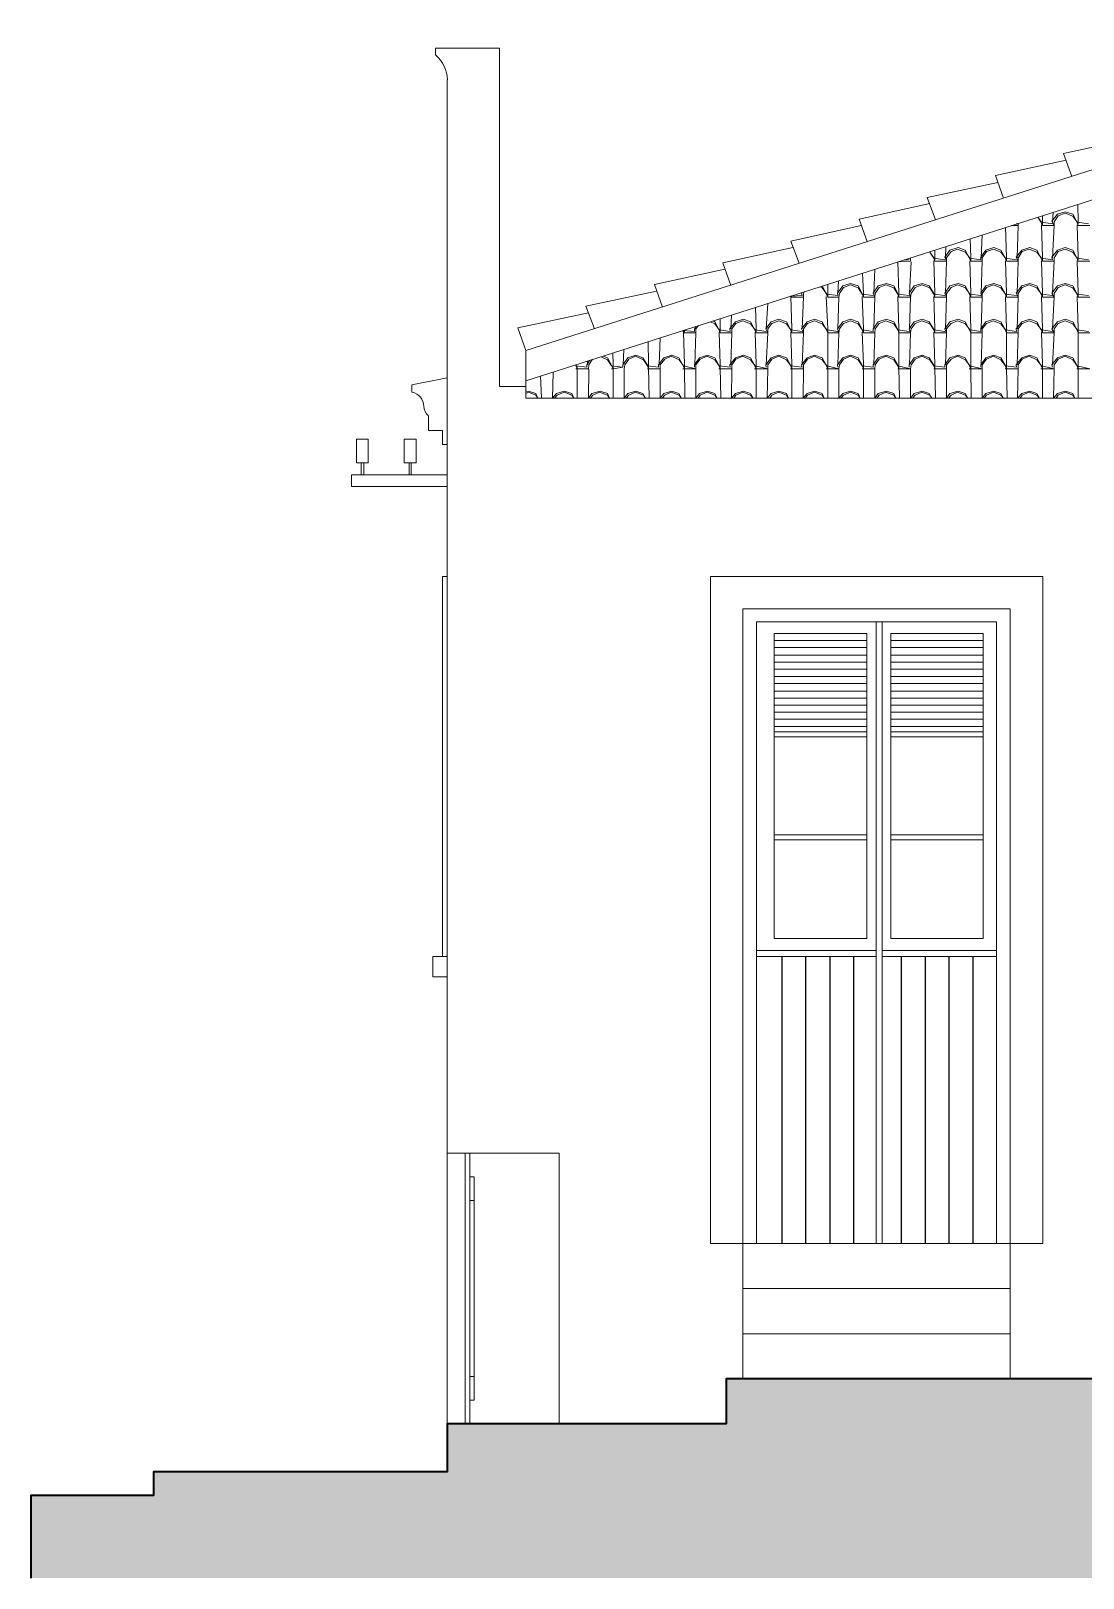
# Model space of a CAD drawing. Header units: millimetres. Extents: x -1532 to 6546, y -13476 to -9317.
# Drawn here: x -1532 to 1296, y -13476 to -9317 of the extents above; entities that cross this region are included whole.
import ezdxf

# ---------------------------------------------------------------- set-up
doc = ezdxf.new("R2010")
doc.units = ezdxf.units.MM
for name, color, linetype, lineweight in [('A-ALV-___-___-EXI', 250, 'Continuous', 25), ('A-BAS-___-___-EXI', 250, 'Continuous', 35), ('A-COB-___-___-EXI', 250, 'Continuous', 25), ('A-ESC-___-___-EXI', 250, 'Continuous', 25), ('A-POR-___-___-EXI', 250, 'Continuous', 25)]:
    doc.layers.add(name, color=color, linetype=linetype, lineweight=lineweight)

msp = doc.modelspace()

# ---------------------------------------------------------------- hatches: boundary and pattern name
at = {"layer": 'A-BAS-___-___-EXI', "true_color": 0xcb9898}
msp.add_hatch(color=253, dxfattribs=at).paths.add_polyline_path([(-1532.5, -13475.9), (6545.8, -13475.9), (6545.8, -12940.5), (336.7, -12940.5), (336.7, -13061.4), (-413.9, -13061.4), (-413.9, -13190.3), (-1202.6, -13190.3), (-1202.6, -13254.1), (-1532.5, -13254.1)])

# ---------------------------------------------------------------- linework, layer by layer
at = {"layer": 'A-ALV-___-___-EXI', "color": 18, "lineweight": 9}
for p, q in [((-413.9, -12333.8), (-413.9, -9449.1)), ((-340.6, -12933.8), (-340.6, -12461.4))]:
    msp.add_line(p, q, dxfattribs=at)
at = {"layer": 'A-ALV-___-___-EXI', "color": 18, "lineweight": 9, "flags": 128}
for points in [[(-202.2, -10273.1), (-272.8, -10273.1), (-272.8, -9363.6), (-413.9, -9363.6), (-445.2, -9363.6), (-445.2, -9382.6), (-445.2, -9363.6), (-413.9, -9363.6)], [(-413.9, -10783.5), (-426.1, -10783.5), (-426.1, -11805.7)], [(-413.9, -11860), (-451.9, -11860), (-451.9, -11805.7), (-413.9, -11805.7)], [(-413.9, -13061.4), (-413.9, -12333.8), (-112.6, -12333.8), (-112.6, -13061.4)], [(-352.8, -13061.4), (-352.8, -12333.8), (-365.1, -12333.8), (-365.1, -13061.4)], [(-352.8, -12461.4), (-340.6, -12461.4), (-340.6, -12397.6), (-352.8, -12397.6)], [(-352.8, -12997.6), (-340.6, -12997.6), (-340.6, -12933.8), (-352.8, -12933.8)]]:
    msp.add_lwpolyline(points, dxfattribs=at)
for points in [[(-413.9, -9975.8), (-413.9, -10155)], [(-509, -10288.1), (-509, -10269.1), (-413.9, -10250), (-509, -10269.1)], [(-464.2, -10391.2), (-426.1, -10391.2), (-426.1, -10429.2), (-413.9, -10429.2), (-426.1, -10429.2), (-426.1, -10391.2), (-464.2, -10391.2), (-464.2, -10353.2)], [(-625.7, -10414.3), (-656.9, -10414.3), (-625.7, -10414.3), (-625.7, -10478.1), (-656.9, -10478.1), (-656.9, -10414.3), (-656.9, -10478.1), (-625.7, -10478.1)], [(-496.7, -10414.3), (-496.7, -10478.1), (-529.3, -10478.1), (-529.3, -10414.3), (-496.7, -10414.3), (-529.3, -10414.3), (-529.3, -10478.1), (-496.7, -10478.1)], [(-644.7, -10510.7), (-644.7, -10478.1)], [(-637.9, -10510.7), (-637.9, -10478.1)], [(-515.7, -10510.7), (-515.7, -10478.1)], [(-510.3, -10510.7), (-510.3, -10478.1)], [(-670.5, -10510.7), (-413.9, -10510.7), (-670.5, -10510.7), (-670.5, -10541.9), (-413.9, -10541.9), (-670.5, -10541.9)]]:
    msp.add_lwpolyline(points, close=True, dxfattribs=at)
at = {"layer": 'A-ALV-___-___-EXI', "color": 18, "lineweight": 9}
for points in [[(-444.7, -9382.1), (-425, -9398.7), (-413.3, -9422.9), (-412.6, -9448.7), (-413.3, -9422.9), (-425, -9398.7), (-444.7, -9382.1)], [(-508.3, -10288.7), (-489.8, -10291.9), (-476.3, -10308), (-476.4, -10326.8), (-476.3, -10308), (-489.8, -10291.9), (-508.3, -10288.7)], [(-463.6, -10352.3), (-471.5, -10345.8), (-476.2, -10336.2), (-476.4, -10325.9), (-476.2, -10336.2), (-471.5, -10345.8), (-463.6, -10352.3)]]:
    msp.add_open_spline(points, degree=3, knots=[0, 0, 0, 0, 1, 1, 1, 2, 2, 2, 2], dxfattribs=at)
at = {"layer": 'A-BAS-___-___-EXI'}
msp.add_lwpolyline([(6545.8, -13475.9), (6545.8, -12940.5), (336.7, -12940.5), (336.7, -13061.4), (-413.9, -13061.4), (-413.9, -13190.3), (-1202.6, -13190.3), (-1202.6, -13254.1), (-1532.5, -13254.1), (-1532.5, -13475.9)], dxfattribs=at)
at = {"layer": 'A-COB-___-___-EXI', "color": 18, "lineweight": 9}
for p, q in [((1213.7, -9830.6), (1215, -9804.8)), ((1118.6, -9927), (1121.4, -9841.4)), ((925.9, -9927), (927.2, -9897.1)), ((1022.3, -9927), (1025, -9865.9)), ((814.6, -9932.4), (828.2, -9932.4)), ((829.5, -10022), (833.6, -9937.8)), ((733.1, -10022), (735.8, -9958.2)), ((636.7, -10022), (638.1, -9989.4)), ((444, -10118.4), (448.1, -10050.5)), ((349, -10118.4), (350.3, -10081.7)), ((156.2, -10214.8), (158.9, -10142.8)), ((59.8, -10214.8), (61.2, -10174)), ((-67.8, -10225.6), (-63.7, -10225.6)), ((-36.6, -10214.8), (-36.6, -10205.3)), ((28.6, -10225.6), (32.7, -10225.6)), ((125, -10225.6), (127.7, -10225.6)), ((220, -10225.6), (224.1, -10225.6)), ((316.4, -10225.6), (320.5, -10225.6)), ((412.8, -10225.6), (416.8, -10225.6)), ((509.1, -10225.6), (513.2, -10225.6)), ((605.5, -10225.6), (609.6, -10225.6)), ((701.9, -10225.6), (706, -10225.6)), ((798.3, -10225.6), (801, -10225.6)), ((894.7, -10225.6), (897.4, -10225.6)), ((989.7, -10225.6), (993.8, -10225.6)), ((1086.1, -10225.6), (1090.1, -10225.6)), ((1182.4, -10225.6), (1186.5, -10225.6)), ((1278.8, -10225.6), (1282.9, -10225.6)), ((-160.1, -10304.3), (-162.8, -10244.6))]:
    msp.add_line(p, q, dxfattribs=at)
at = {"layer": 'A-COB-___-___-EXI', "color": 18, "lineweight": 9, "flags": 128}
for points in [[(-33.8, -10074.9), (-223.9, -10115.7), (-202.2, -10176.7), (2288.8, -9381.3), (3814.6, -9381.3), (3813.2, -9317.5), (3620.5, -9333.8)], [(-202.2, -10176.7), (-202.2, -10258.2), (2301, -9458.6), (3802.4, -9458.6), (6305.5, -10258.2)], [(1265.3, -9708.4), (1243.5, -9647.3), (1433.6, -9605.3)], [(1082, -9766.8), (1060.3, -9705.7), (1250.3, -9665)], [(898.7, -9825.2), (877, -9765.4), (1067.1, -9724.7)], [(715.5, -9883.5), (693.8, -9823.8), (883.8, -9781.7)], [(1310.1, -9836), (1280.2, -9831.9), (1268, -9815.7), (1247.6, -9807.5), (1228.6, -9814.3), (1217.7, -9830.6), (1217.7, -9840.1), (1212.3, -9829.2), (1227.2, -9810.2), (1247.6, -9803.4), (1268, -9810.2), (1278.8, -9830.6), (1282.9, -9840.1), (1314.1, -9840.1)], [(1282.9, -9836), (1282.9, -9829.2), (1281.5, -9784.4)], [(532.2, -9941.9), (510.5, -9882.2), (699.2, -9840.1)], [(1090.1, -9936.5), (1090.1, -9932.4), (1090.1, -9925.6), (1087.4, -9845.5)], [(1103.7, -9840.1), (1121.4, -9840.1), (1121.4, -9834.7), (1115.9, -9836)], [(1213.7, -9836), (1183.8, -9831.9), (1174.3, -9818.4), (1182.4, -9830.6), (1186.5, -9840.1), (1217.7, -9840.1), (1213.7, -9927)], [(1186.5, -9936.5), (1186.5, -9932.4), (1186.5, -9925.6), (1183.8, -9838.7)], [(1186.5, -9840.1), (1186.5, -9836), (1186.5, -9829.2), (1186.5, -9814.3)], [(1282.9, -9932.4), (1282.9, -9925.6), (1280.2, -9838.7), (1282.9, -9840.1)], [(993.8, -9936.5), (993.8, -9932.4), (993.8, -9925.6), (992.4, -9876.7)], [(349, -10001.6), (327.2, -9940.5), (515.9, -9899.8)], [(801, -10032.9), (801, -10028.8), (801, -10022), (798.3, -9937.8), (832.2, -9936.5), (832.2, -9927)], [(924.5, -9932.4), (894.7, -9928.3), (883.8, -9912), (894.7, -9927), (897.4, -9936.5), (928.6, -9936.5), (924.5, -9925.6), (938.1, -9906.6), (959.8, -9899.8), (978.8, -9906.6), (989.7, -9927), (993.8, -9936.5), (1025, -9936.5), (1022.3, -10022)], [(897.4, -10028.8), (897.4, -10022), (894.7, -9935.1), (897.4, -9936.5)], [(897.4, -9932.4), (897.4, -9925.6), (897.4, -9906.6)], [(1213.7, -10022), (1217.7, -9936.5), (1186.5, -9936.5), (1182.4, -9927), (1171.6, -9906.6), (1152.6, -9899.8), (1130.9, -9906.6), (1115.9, -9925.6), (1121.4, -9936.5), (1090.1, -9936.5), (1086.1, -9927), (1075.2, -9906.6), (1056.2, -9899.8), (1034.5, -9906.6), (1020.9, -9925.6), (1020.9, -9932.4), (991, -9928.3), (980.2, -9912), (958.5, -9903.9), (940.8, -9910.7), (928.6, -9927), (928.6, -9936.5), (925.9, -10022)], [(993.8, -10032.9), (993.8, -10028.8), (993.8, -10022), (991, -9935.1)], [(1117.3, -9932.4), (1087.4, -9928.3), (1075.2, -9912), (1054.8, -9903.9), (1035.8, -9910.7), (1025, -9927), (1025, -9936.5)], [(1090.1, -10032.9), (1090.1, -10028.8), (1090.1, -10022), (1087.4, -9935.1)], [(1314.1, -9936.5), (1282.9, -9936.5), (1278.8, -9927), (1268, -9906.6), (1247.6, -9899.8), (1227.2, -9906.6), (1212.3, -9925.6), (1213.7, -9932.4), (1183.8, -9928.3), (1171.6, -9912), (1151.2, -9903.9), (1132.2, -9910.7), (1121.4, -9927), (1121.4, -9936.5), (1118.6, -10022)], [(1186.5, -10032.9), (1186.5, -10028.8), (1186.5, -10022), (1183.8, -9935.1)], [(1310.1, -9932.4), (1280.2, -9928.3), (1268, -9912), (1247.6, -9903.9), (1228.6, -9910.7), (1217.7, -9927), (1217.7, -9936.5)], [(1282.9, -10032.9), (1282.9, -10028.8), (1282.9, -10022), (1280.2, -9935.1), (1282.9, -9936.5)], [(165.7, -10060), (144, -9998.9), (332.7, -9958.2)], [(706, -10032.9), (706, -10028.8), (706, -10022), (703.3, -9969.1)], [(-17.6, -10118.4), (-40.6, -10057.3), (149.4, -10016.6)], [(540.4, -10020.6), (539, -10022), (540.4, -10028.8), (509.1, -10030.1), (513.2, -10032.9), (544.4, -10032.9)], [(547.2, -10017.9), (544.4, -10023.3), (544.4, -10032.9), (540.4, -10118.4)], [(1022.3, -10118.4), (1025, -10032.9), (993.8, -10032.9), (989.7, -10023.3), (978.8, -10003), (959.8, -9996.2), (938.1, -10003), (924.5, -10022), (928.6, -10032.9), (897.4, -10032.9), (894.7, -10023.3), (882.4, -10003), (863.4, -9996.2), (841.7, -10003), (828.2, -10022), (832.2, -10032.9), (801, -10032.9), (798.3, -10023.3), (787.4, -10003), (767.1, -9996.2), (745.3, -10003), (731.8, -10022), (735.8, -10032.9), (706, -10032.9), (701.9, -10023.3), (691, -10003), (670.7, -9996.2), (650.3, -10003), (635.4, -10022), (636.7, -10028.8), (606.9, -10024.7), (594.7, -10008.4), (589.2, -10005.7)], [(594.7, -10003), (605.5, -10023.3), (609.6, -10032.9), (639.5, -10032.9), (636.7, -10118.4)], [(609.6, -10032.9), (609.6, -10028.8), (609.6, -10022), (609.6, -9998.9)], [(731.8, -10028.8), (701.9, -10024.7), (691, -10008.4), (670.7, -10000.3), (651.7, -10007.1), (640.8, -10023.3), (639.5, -10032.9)], [(828.2, -10028.8), (798.3, -10024.7), (787.4, -10008.4), (765.7, -10000.3), (748.1, -10007.1), (737.2, -10023.3), (735.8, -10032.9), (733.1, -10118.4)], [(924.5, -10028.8), (894.7, -10024.7), (883.8, -10008.4), (862.1, -10000.3), (844.4, -10007.1), (833.6, -10023.3), (832.2, -10032.9), (829.5, -10118.4)], [(1020.9, -10028.8), (991, -10024.7), (980.2, -10008.4), (958.5, -10000.3), (940.8, -10007.1), (928.6, -10023.3), (928.6, -10032.9), (925.9, -10118.4)], [(1117.3, -10028.8), (1087.4, -10024.7), (1075.2, -10008.4), (1054.8, -10000.3), (1035.8, -10007.1), (1025, -10023.3), (1025, -10032.9), (1020.9, -10022), (1034.5, -10003), (1056.2, -9996.2), (1075.2, -10003), (1086.1, -10023.3), (1090.1, -10032.9), (1121.4, -10032.9), (1115.9, -10022), (1130.9, -10003), (1152.6, -9996.2), (1171.6, -10003), (1182.4, -10023.3), (1186.5, -10032.9), (1217.7, -10032.9), (1212.3, -10022), (1227.2, -10003), (1247.6, -9996.2), (1268, -10003), (1278.8, -10023.3), (1282.9, -10032.9), (1314.1, -10032.9)], [(1213.7, -10028.8), (1183.8, -10024.7), (1171.6, -10008.4), (1151.2, -10000.3), (1132.2, -10007.1), (1121.4, -10023.3), (1121.4, -10032.9), (1118.6, -10118.4)], [(1310.1, -10028.8), (1280.2, -10024.7), (1268, -10008.4), (1247.6, -10000.3), (1228.6, -10007.1), (1217.7, -10023.3), (1217.7, -10032.9), (1213.7, -10118.4)], [(416.8, -10304.3), (416.8, -10221.5), (416.8, -10213.4), (414.1, -10127.9), (416.8, -10125.2), (416.8, -10118.4), (415.5, -10060)], [(513.2, -10304.3), (513.2, -10221.5), (513.2, -10213.4), (510.5, -10127.9), (513.2, -10125.2), (513.2, -10118.4), (510.5, -10031.5), (513.2, -10032.9)], [(609.6, -10304.3), (609.6, -10221.5), (609.6, -10213.4), (609.6, -10129.2), (609.6, -10125.2), (609.6, -10118.4), (605.5, -10031.5)], [(706, -10304.3), (706, -10221.5), (706, -10213.4), (701.9, -10127.9), (706, -10125.2), (706, -10118.4), (701.9, -10031.5)], [(802.4, -10304.3), (801, -10221.5), (801, -10213.4), (801, -10129.2), (801, -10125.2), (801, -10118.4), (798.3, -10031.5)], [(898.7, -10304.3), (897.4, -10221.5), (897.4, -10213.4), (894.7, -10127.9), (897.4, -10125.2), (897.4, -10118.4), (894.7, -10031.5), (897.4, -10032.9)], [(995.1, -10304.3), (993.8, -10221.5), (993.8, -10213.4), (993.8, -10129.2), (993.8, -10125.2), (993.8, -10118.4), (991, -10031.5)], [(1091.5, -10304.3), (1090.1, -10221.5), (1090.1, -10213.4), (1090.1, -10129.2), (1090.1, -10125.2), (1090.1, -10118.4), (1087.4, -10031.5)], [(1186.5, -10304.3), (1186.5, -10221.5), (1186.5, -10213.4), (1183.8, -10127.9), (1186.5, -10125.2), (1186.5, -10118.4), (1183.8, -10031.5)], [(1282.9, -10304.3), (1282.9, -10221.5), (1282.9, -10213.4), (1282.9, -10129.2), (1282.9, -10125.2), (1282.9, -10118.4), (1280.2, -10031.5)], [(444, -10214.8), (448.1, -10129.2), (416.8, -10129.2), (412.8, -10119.7), (401.9, -10099.4), (382.9, -10092.6), (361.2, -10099.4), (346.3, -10118.4), (347.6, -10125.2), (317.7, -10121.1), (305.5, -10104.8), (294.7, -10099.4)], [(301.5, -10096.7), (305.5, -10099.4), (316.4, -10119.7), (320.5, -10129.2), (351.7, -10129.2), (349, -10214.8)], [(321.8, -10304.3), (320.5, -10221.5), (320.5, -10213.4), (317.7, -10127.9), (320.5, -10125.2), (320.5, -10118.4), (320.5, -10091.2)], [(444, -10125.2), (414.1, -10121.1), (401.9, -10104.8), (381.5, -10096.7), (362.5, -10103.4), (351.7, -10118.4), (351.7, -10129.2)], [(540.4, -10125.2), (510.5, -10121.1), (498.3, -10104.8), (477.9, -10096.7), (458.9, -10103.4), (448.1, -10118.4), (448.1, -10129.2), (442.6, -10118.4), (457.6, -10099.4), (477.9, -10092.6), (498.3, -10099.4), (509.1, -10119.7), (513.2, -10129.2), (544.4, -10129.2), (540.4, -10214.8)], [(636.7, -10125.2), (606.9, -10121.1), (594.7, -10104.8), (574.3, -10096.7), (555.3, -10103.4), (544.4, -10118.4), (544.4, -10129.2), (539, -10118.4), (553.9, -10099.4), (574.3, -10092.6), (594.7, -10099.4), (605.5, -10119.7), (609.6, -10129.2), (639.5, -10129.2), (636.7, -10214.8)], [(1022.3, -10214.8), (1025, -10129.2), (993.8, -10129.2), (989.7, -10119.7), (978.8, -10099.4), (959.8, -10092.6), (938.1, -10099.4), (924.5, -10118.4), (928.6, -10129.2), (897.4, -10129.2), (894.7, -10119.7), (882.4, -10099.4), (863.4, -10092.6), (841.7, -10099.4), (828.2, -10118.4), (832.2, -10129.2), (801, -10129.2), (798.3, -10119.7), (787.4, -10099.4), (767.1, -10092.6), (745.3, -10099.4), (731.8, -10118.4), (731.8, -10125.2), (701.9, -10121.1), (691, -10104.8), (670.7, -10096.7), (651.7, -10103.4), (640.8, -10118.4), (639.5, -10129.2), (635.4, -10118.4), (650.3, -10099.4), (670.7, -10092.6), (691, -10099.4), (701.9, -10119.7), (706, -10129.2), (735.8, -10129.2), (733.1, -10214.8)], [(828.2, -10125.2), (798.3, -10121.1), (787.4, -10104.8), (765.7, -10096.7), (748.1, -10103.4), (737.2, -10118.4), (735.8, -10129.2)], [(924.5, -10125.2), (894.7, -10121.1), (883.8, -10104.8), (862.1, -10096.7), (844.4, -10103.4), (833.6, -10118.4), (832.2, -10129.2), (829.5, -10214.8)], [(1118.6, -10214.8), (1121.4, -10129.2), (1090.1, -10129.2), (1086.1, -10119.7), (1075.2, -10099.4), (1056.2, -10092.6), (1034.5, -10099.4), (1020.9, -10118.4), (1020.9, -10125.2), (991, -10121.1), (980.2, -10104.8), (958.5, -10096.7), (940.8, -10103.4), (928.6, -10118.4), (928.6, -10129.2), (925.9, -10214.8)], [(1213.7, -10214.8), (1217.7, -10129.2), (1186.5, -10129.2), (1182.4, -10119.7), (1171.6, -10099.4), (1152.6, -10092.6), (1130.9, -10099.4), (1115.9, -10118.4), (1117.3, -10125.2), (1087.4, -10121.1), (1075.2, -10104.8), (1054.8, -10096.7), (1035.8, -10103.4), (1025, -10118.4), (1025, -10129.2)], [(1213.7, -10125.2), (1183.8, -10121.1), (1171.6, -10104.8), (1151.2, -10096.7), (1132.2, -10103.4), (1121.4, -10118.4), (1121.4, -10129.2)], [(1310.1, -10125.2), (1280.2, -10121.1), (1268, -10104.8), (1247.6, -10096.7), (1228.6, -10103.4), (1217.7, -10118.4), (1217.7, -10129.2), (1212.3, -10118.4), (1227.2, -10099.4), (1247.6, -10092.6), (1268, -10099.4), (1278.8, -10119.7), (1282.9, -10129.2), (1314.1, -10129.2)], [(252.6, -10118.4), (255.3, -10111.6), (251.2, -10118.4), (251.2, -10125.2), (220, -10122.4), (224.1, -10129.2), (255.3, -10129.2), (252.6, -10214.8)], [(224.1, -10125.2), (224.1, -10121.1), (224.1, -10125.2), (221.4, -10127.9), (224.1, -10213.4), (224.1, -10221.5), (225.4, -10304.3)], [(262.1, -10108.9), (255.3, -10118.4), (255.3, -10129.2)], [(32.7, -10304.3), (32.7, -10221.5), (32.7, -10213.4), (31.3, -10183.5)], [(129.1, -10304.3), (127.7, -10221.5), (127.7, -10213.4), (126.3, -10152.3)], [(-23, -10199.8), (-32.5, -10214.8), (-33.8, -10225.6), (-63.7, -10225.6), (-67.8, -10216.1), (-63.7, -10221.5), (-63.7, -10304.3)], [(-29.8, -10202.5), (-37.9, -10214.8), (-37.9, -10221.5), (-67.8, -10217.5), (-67.8, -10214.8)], [(-32.5, -10227), (-33.8, -10304.3), (-24.3, -10292.1), (-2.6, -10285.3), (17.7, -10292.1), (23.2, -10304.3), (17.7, -10296.2), (-4, -10288.1), (-21.6, -10296.2), (-28.4, -10304.3)], [(58.5, -10221.5), (28.6, -10217.5), (17.7, -10201.2), (0.1, -10193)], [(5.5, -10191.7), (17.7, -10195.7), (28.6, -10216.1), (32.7, -10225.6), (58.5, -10221.5), (58.5, -10214.8), (72, -10195.7), (93.8, -10189), (112.8, -10195.7), (125, -10216.1), (127.7, -10225.6), (158.9, -10225.6)], [(68, -10304.3), (74.8, -10296.2), (92.4, -10288.1), (114.1, -10296.2), (119.6, -10304.3), (112.8, -10292.1), (93.8, -10285.3), (72, -10292.1), (62.5, -10304.3), (62.5, -10225.6), (63.9, -10214.8), (74.8, -10199.8), (92.4, -10191.7), (114.1, -10201.2), (125, -10217.5), (154.8, -10221.5), (154.8, -10214.8), (168.4, -10195.7), (190.1, -10189), (209.1, -10195.7), (220, -10216.1), (224.1, -10225.6), (255.3, -10225.6), (221.4, -10217.5), (210.5, -10201.2), (188.8, -10191.7), (171.1, -10199.8), (158.9, -10214.8), (158.9, -10225.6), (158.9, -10304.3), (168.4, -10292.1), (190.1, -10285.3), (209.1, -10292.1), (215.9, -10304.3), (210.5, -10296.2), (188.8, -10288.1), (171.1, -10296.2), (164.3, -10304.3)], [(251.2, -10221.5), (251.2, -10214.8), (264.8, -10195.7), (286.5, -10189), (305.5, -10195.7), (316.4, -10216.1), (320.5, -10225.6), (351.7, -10225.6)], [(260.7, -10304.3), (266.2, -10296.2), (285.2, -10288.1), (305.5, -10296.2), (312.3, -10304.3), (305.5, -10292.1), (286.5, -10285.3), (264.8, -10292.1), (255.3, -10304.3), (255.3, -10225.6), (255.3, -10214.8), (266.2, -10199.8), (285.2, -10191.7), (305.5, -10201.2), (317.7, -10217.5), (347.6, -10221.5), (346.3, -10214.8), (361.2, -10195.7), (382.9, -10189), (401.9, -10195.7), (412.8, -10216.1), (416.8, -10225.6), (448.1, -10225.6), (414.1, -10217.5), (401.9, -10201.2), (381.5, -10191.7), (362.5, -10199.8), (351.7, -10214.8), (351.7, -10225.6), (350.3, -10304.3), (361.2, -10292.1), (382.9, -10285.3), (401.9, -10292.1), (408.7, -10304.3), (401.9, -10296.2), (381.5, -10288.1), (362.5, -10296.2), (357.1, -10304.3)], [(444, -10221.5), (442.6, -10214.8), (457.6, -10195.7), (477.9, -10189), (498.3, -10195.7), (509.1, -10216.1), (513.2, -10225.6), (544.4, -10225.6)], [(453.5, -10304.3), (458.9, -10296.2), (477.9, -10288.1), (498.3, -10296.2), (503.7, -10304.3), (498.3, -10292.1), (477.9, -10285.3), (457.6, -10292.1), (446.7, -10304.3), (448.1, -10225.6), (448.1, -10214.8), (458.9, -10199.8), (477.9, -10191.7), (498.3, -10201.2), (510.5, -10217.5), (540.4, -10221.5), (539, -10214.8), (553.9, -10195.7), (574.3, -10189), (594.7, -10195.7), (605.5, -10216.1), (609.6, -10225.6), (639.5, -10225.6), (606.9, -10217.5), (594.7, -10201.2), (574.3, -10191.7), (555.3, -10199.8), (544.4, -10214.8), (544.4, -10225.6), (543.1, -10304.3), (553.9, -10292.1), (574.3, -10285.3), (594.7, -10292.1), (600.1, -10304.3), (594.7, -10296.2), (574.3, -10288.1), (555.3, -10296.2), (548.5, -10304.3)], [(636.7, -10221.5), (635.4, -10214.8), (650.3, -10195.7), (670.7, -10189), (691, -10195.7), (701.9, -10216.1), (706, -10225.6), (735.8, -10225.6)], [(644.9, -10304.3), (651.7, -10296.2), (670.7, -10288.1), (691, -10296.2), (696.5, -10304.3), (691, -10292.1), (670.7, -10285.3), (650.3, -10292.1), (639.5, -10304.3), (639.5, -10225.6), (640.8, -10214.8), (651.7, -10199.8), (670.7, -10191.7), (691, -10201.2), (701.9, -10217.5), (731.8, -10221.5), (731.8, -10214.8), (745.3, -10195.7), (767.1, -10189), (787.4, -10195.7), (798.3, -10216.1), (801, -10225.6), (832.2, -10225.6), (798.3, -10217.5), (787.4, -10201.2), (765.7, -10191.7), (748.1, -10199.8), (737.2, -10214.8), (735.8, -10225.6), (735.8, -10304.3), (745.3, -10292.1), (767.1, -10285.3), (787.4, -10292.1), (792.9, -10304.3), (787.4, -10296.2), (765.7, -10288.1), (748.1, -10296.2), (741.3, -10304.3)], [(828.2, -10221.5), (828.2, -10214.8), (841.7, -10195.7), (863.4, -10189), (882.4, -10195.7), (894.7, -10216.1), (897.4, -10225.6), (928.6, -10225.6)], [(837.7, -10304.3), (844.4, -10296.2), (862.1, -10288.1), (883.8, -10296.2), (889.2, -10304.3), (882.4, -10292.1), (863.4, -10285.3), (841.7, -10292.1), (832.2, -10304.3), (832.2, -10225.6), (833.6, -10214.8), (844.4, -10199.8), (862.1, -10191.7), (883.8, -10201.2), (894.7, -10217.5), (924.5, -10221.5), (924.5, -10214.8), (938.1, -10195.7), (959.8, -10189), (978.8, -10195.7), (989.7, -10216.1), (993.8, -10225.6), (1025, -10225.6), (991, -10217.5), (980.2, -10201.2), (958.5, -10191.7), (940.8, -10199.8), (928.6, -10214.8), (928.6, -10225.6), (928.6, -10304.3), (938.1, -10292.1), (959.8, -10285.3), (978.8, -10292.1), (985.6, -10304.3), (980.2, -10296.2), (958.5, -10288.1), (940.8, -10296.2), (934, -10304.3)], [(1020.9, -10221.5), (1020.9, -10214.8), (1034.5, -10195.7), (1056.2, -10189), (1075.2, -10195.7), (1086.1, -10216.1), (1090.1, -10225.6), (1121.4, -10225.6)], [(1030.4, -10304.3), (1035.8, -10296.2), (1054.8, -10288.1), (1075.2, -10296.2), (1082, -10304.3), (1075.2, -10292.1), (1056.2, -10285.3), (1034.5, -10292.1), (1025, -10304.3), (1025, -10225.6), (1025, -10214.8), (1035.8, -10199.8), (1054.8, -10191.7), (1075.2, -10201.2), (1087.4, -10217.5), (1117.3, -10221.5), (1115.9, -10214.8), (1130.9, -10195.7), (1152.6, -10189), (1171.6, -10195.7), (1182.4, -10216.1), (1186.5, -10225.6), (1217.7, -10225.6), (1183.8, -10217.5), (1171.6, -10201.2), (1151.2, -10191.7), (1132.2, -10199.8), (1121.4, -10214.8), (1121.4, -10225.6), (1120, -10304.3), (1130.9, -10292.1), (1152.6, -10285.3), (1171.6, -10292.1), (1178.4, -10304.3), (1171.6, -10296.2), (1151.2, -10288.1), (1132.2, -10296.2), (1126.8, -10304.3)], [(1213.7, -10221.5), (1212.3, -10214.8), (1227.2, -10195.7), (1247.6, -10189), (1268, -10195.7), (1278.8, -10216.1), (1282.9, -10225.6), (1314.1, -10225.6), (1280.2, -10217.5), (1268, -10201.2), (1247.6, -10191.7), (1228.6, -10199.8), (1217.7, -10214.8), (1217.7, -10225.6), (1216.4, -10304.3), (1227.2, -10292.1), (1247.6, -10285.3), (1268, -10292.1), (1273.4, -10304.3), (1268, -10296.2), (1247.6, -10288.1), (1228.6, -10296.2), (1223.2, -10304.3)], [(-202.2, -10258.2), (-202.2, -10304.3), (1505.5, -10304.3)], [(-128.9, -10235.1), (-130.2, -10304.3), (-119.4, -10292.1), (-99, -10285.3), (-78.6, -10292.1), (-73.2, -10304.3), (-78.6, -10296.2), (-99, -10288.1), (-118, -10296.2), (-124.8, -10304.3)], [(-202.2, -10286.7), (-195.4, -10285.3), (-175, -10292.1), (-169.6, -10304.3), (-175, -10296.2), (-195.4, -10288.1), (-202.2, -10292.1)]]:
    msp.add_lwpolyline(points, dxfattribs=at)
at = {"layer": 'A-ESC-___-___-EXI', "color": 18, "lineweight": 9}
for p, q in [((381.5, -12697.6), (1099.6, -12697.6)), ((381.5, -12819.7), (1099.6, -12819.7))]:
    msp.add_line(p, q, dxfattribs=at)
msp.add_lwpolyline([(1099.6, -12940.5), (1099.6, -12576.7), (381.5, -12576.7), (381.5, -10870.4), (1099.6, -10870.4), (1099.6, -12576.7), (1187.9, -12576.7), (1187.9, -10783.5), (294.7, -10783.5), (294.7, -12576.7), (381.5, -12576.7), (381.5, -12940.5)], dxfattribs=at)
at = {"layer": 'A-POR-___-___-EXI', "color": 18, "lineweight": 9}
for p, q in [((465.7, -10955.9), (714.1, -10955.9)), ((465.7, -10974.9), (714.1, -10974.9)), ((779.3, -10955.9), (1027.7, -10955.9)), ((779.3, -10974.9), (1027.7, -10974.9)), ((465.7, -10995.3), (714.1, -10995.3)), ((465.7, -11014.3), (714.1, -11014.3)), ((779.3, -10995.3), (1027.7, -10995.3)), ((779.3, -11014.3), (1027.7, -11014.3)), ((465.7, -11033.3), (714.1, -11033.3)), ((465.7, -11052.3), (714.1, -11052.3)), ((779.3, -11033.3), (1027.7, -11033.3)), ((779.3, -11052.3), (1027.7, -11052.3)), ((465.7, -11071.3), (714.1, -11071.3)), ((465.7, -11091.7), (714.1, -11091.7)), ((779.3, -11071.3), (1027.7, -11071.3)), ((779.3, -11091.7), (1027.7, -11091.7)), ((465.7, -11110.7), (714.1, -11110.7)), ((465.7, -11129.7), (714.1, -11129.7)), ((779.3, -11110.7), (1027.7, -11110.7)), ((779.3, -11129.7), (1027.7, -11129.7)), ((465.7, -11148.7), (714.1, -11148.7)), ((465.7, -11167.7), (714.1, -11167.7)), ((779.3, -11148.7), (1027.7, -11148.7)), ((779.3, -11167.7), (1027.7, -11167.7)), ((465.7, -11186.7), (714.1, -11186.7)), ((465.7, -11201.6), (714.1, -11201.6)), ((465.7, -11215.2), (714.1, -11215.2)), ((779.3, -11186.7), (1027.7, -11186.7)), ((779.3, -11201.6), (1027.7, -11201.6)), ((779.3, -11215.2), (1027.7, -11215.2)), ((465.7, -11478.6), (714.1, -11478.6)), ((465.7, -11492.1), (714.1, -11492.1)), ((779.3, -11478.6), (1027.7, -11478.6)), ((779.3, -11492.1), (1027.7, -11492.1)), ((418.2, -11805.7), (739.9, -11805.7)), ((739.9, -11789.4), (739.9, -12576.7)), ((756.2, -11789.4), (756.2, -12576.7)), ((756.2, -11805.7), (1063, -11805.7))]:
    msp.add_line(p, q, dxfattribs=at)
at = {"layer": 'A-POR-___-___-EXI', "color": 8, "lineweight": 25}
for p, q in [((486.1, -11805.7), (486.1, -12576.7)), ((549.9, -11805.7), (549.9, -12576.7)), ((615, -11805.7), (615, -12576.7)), ((678.8, -11805.7), (678.8, -12576.7)), ((806.4, -11805.7), (806.4, -12576.7)), ((871.6, -11805.7), (871.6, -12576.7)), ((935.4, -11805.7), (935.4, -12576.7)), ((999.2, -11805.7), (999.2, -12576.7))]:
    msp.add_line(p, q, dxfattribs=at)
at = {"layer": 'A-POR-___-___-EXI', "color": 18, "lineweight": 9, "flags": 128}
for points in [[(418.2, -12576.7), (418.2, -10905.7), (1063, -10905.7), (1063, -12576.7)], [(418.2, -11789.4), (739.9, -11789.4), (739.9, -10905.7)], [(756.2, -10905.7), (756.2, -11789.4), (1063, -11789.4)]]:
    msp.add_lwpolyline(points, dxfattribs=at)
for points in [[(714.1, -11756.8), (714.1, -10936.9), (465.7, -10936.9), (465.7, -11756.8)], [(779.3, -11756.8), (1027.7, -11756.8), (1027.7, -10936.9), (779.3, -10936.9)]]:
    msp.add_lwpolyline(points, close=True, dxfattribs=at)

doc.saveas('drawing.dxf')
